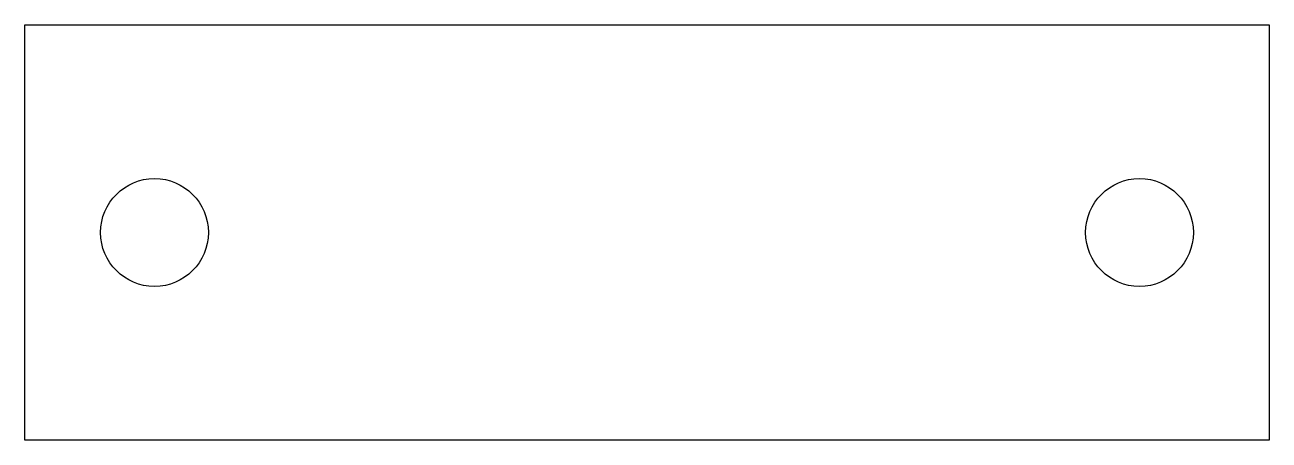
# Model space of a CAD drawing. Header units: inches. Extents: x -1.76 to 1.24, y 0 to 1.
import ezdxf

# ---------------------------------------------------------------- set-up
doc = ezdxf.new("R2010")
doc.units = ezdxf.units.IN
doc.header["$MEASUREMENT"] = 0

msp = doc.modelspace()

# ---------------------------------------------------------------- linework, layer by layer
msp.add_lwpolyline([(-1.7577, 0), (-1.7577, 1), (1.2423, 1), (1.2423, 0)], close=True)
for centre in [(-1.4452, 0.5), (0.9298, 0.5)]:
    msp.add_circle(centre, 0.13)

doc.saveas('drawing.dxf')
